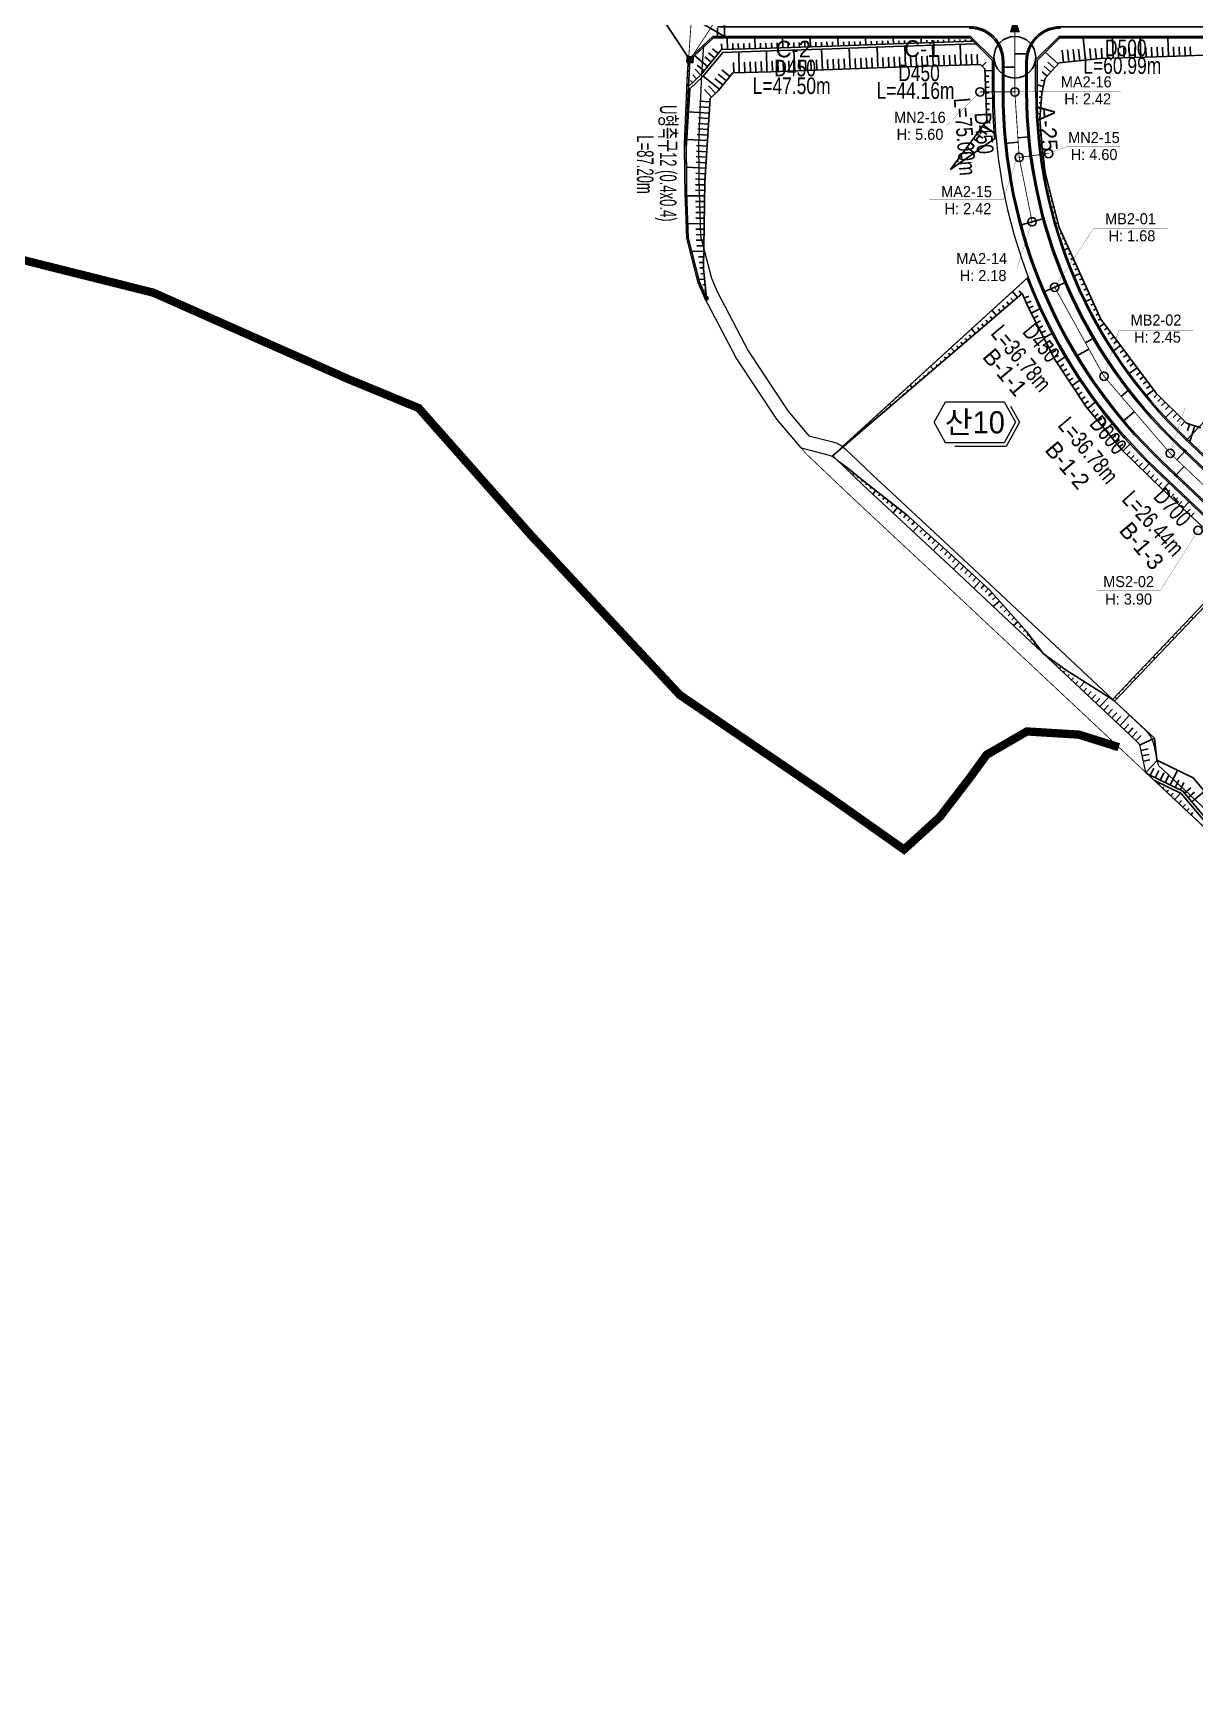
# Model space of a CAD drawing. Extents: x 230860 to 235519, y 342878 to 344985.
# Drawn here: x 231900 to 232319, y 343015 to 343613 of the extents above; entities that cross this region are included whole.
import ezdxf
from ezdxf.enums import TextEntityAlignment as Align

# ---------------------------------------------------------------- set-up
doc = ezdxf.new("R2010")
doc.units = 0
doc.linetypes.add('DASHED2', pattern=[0.375, 0.25, -0.125])
doc.linetypes.add('PHANTOM2', pattern=[1.25, 0.625, -0.125, 0.125, -0.125, 0.125, -0.125])
for name, color, linetype in [('##L형측구', 8, 'Continuous'), ('##보도', 3, 'Continuous'), ('#00_구역계_금회 변경(210413)', 1, 'Continuous'), ('0.basin1', 2, 'Continuous'), ('CE-SLOP-FILL', 9, 'Continuous'), ('MN info M1', 2, 'Continuous'), ('storm_2호 우수받이', 1, 'Continuous'), ('storm_arrow', 7, 'Continuous'), ('storm_MH', 2, 'Continuous'), ('storm_pipe dia_length', 7, 'Continuous'), ('storm_pipe text', 1, 'Continuous'), ('storm_U형측구', 130, 'Continuous'), ('storm_집수정', 4, 'Continuous'), ('도로시종점', 1, 'Continuous'), ('맨홀지시선', 7, 'Continuous'), ('블록맨홀', 1, 'Continuous'), ('비탈면', 7, 'Continuous')]:
    doc.layers.add(name, color=color, linetype=linetype)
for name, color, linetype, lineweight in [('00_도로_계획선', 7, 'Continuous', 0), ('0_획지경계선', 8, 'Continuous', 5), ('storm_pipe', 160, 'Continuous', 30), ('블럭명', 7, 'Continuous', 0)]:
    doc.layers.add(name, color=color, linetype=linetype, lineweight=lineweight)
doc.styles.get("Standard").update_dxf_attribs({"font": 'Dotum.TTF'})
doc.styles.add('돋움체', font='DotumChe.TTF')
doc.styles.add('스타일1', font='H2HDRM.TTF')
doc.linetypes.add('XUC', pattern='A,0.4,-0.15,["U <",돋움체,S=0.1,R=0,X=-0.1,Y=-0.05],-0.05', length=0.6)

# ---------------------------------------------------------------- blocks, each defined once
blk = doc.blocks.new('집수정')
at = {"layer": 'storm_집수정', "color": 7}
for p, q in [((244926.13, 275597.31), (244923.78, 275599.12)), ((244925.87, 275599.39), (244924.05, 275597.04))]:
    blk.add_line(p, q, dxfattribs=at)
for points in [[(244924.05, 275597.04), (244926.13, 275597.31), (244925.87, 275599.39), (244923.78, 275599.12)], [(244924.31, 275597.37), (244925.8, 275597.57), (244925.61, 275599.05), (244924.12, 275598.86)]]:
    blk.add_lwpolyline(points, close=True, dxfattribs=at)
blk = doc.blocks.new('1')
at = {"layer": 'storm_MH', "flags": 128}
blk.add_lwpolyline([(-0.75, 0, 1), (0.75, 0, 1)], format="xyb", close=True, dxfattribs=at)

msp = doc.modelspace()

# ---------------------------------------------------------------- hatches: boundary and pattern name
at = {"layer": 'storm_U형측구', "linetype": 'XUC', "ltscale": 22}
h = msp.add_hatch(color=256, dxfattribs=at)
edge = h.paths.add_edge_path()
edge.add_arc((232143.175, 343516.86), 0.644, 0, 360)

# ---------------------------------------------------------------- linework, layer by layer
at = {"layer": '##L형측구'}
for points in [[(232380.105, 343283.607), (232419.664, 343325.458, 0.4135297), (232419.073, 343347.344), (232397.132, 343368.181), (232388.665, 343381.048), (232307.705, 343457.933, -0.2056301), (232250.411, 343591.355), (232250.411, 343602.395, 0.4200486), (232237.909, 343614.897), (232147.092, 343614.897)], [(232558.401, 343584.647, 0.4142136), (232529.901, 343613.147), (232524.767, 343613.147), (232509.512, 343614.897), (232270.911, 343614.897, 0.4142136), (232258.411, 343602.397), (232258.411, 343591.355, 0.2056301), (232313.214, 343463.734), (232426.646, 343356.012)]]:
    msp.add_lwpolyline(points, format="xyb", dxfattribs=at)
at = {"layer": '##보도', "color": 8}
msp.add_line((232258.911, 343602.397), (232258.911, 343591.355), dxfattribs=at)
msp.add_lwpolyline([(232147.092, 343614.397), (232147.092, 343611.397)], dxfattribs=at)
for points in [[(232249.911, 343602.397, 0.4142136), (232237.911, 343614.397)], [(232270.911, 343614.397, 0.4142136), (232258.911, 343602.397)], [(232313.558, 343464.096), (232427.264, 343356.114, 0.4148978), (232448.495, 343356.687), (232510.762, 343422.562, 0.1916065), (232557.901, 343541.057), (232557.901, 343584.647, 0.4142136), (232529.901, 343612.647), (232524.738, 343612.647), (232509.484, 343614.397)], [(232249.911, 343602.397), (232249.911, 343591.355, 0.2056301), (232307.361, 343457.57), (232388.279, 343380.725)]]:
    msp.add_lwpolyline(points, format="xyb", dxfattribs=at)
msp.add_arc((232434.411, 343591.355), 175.5, 180, 226.479061, dxfattribs=at)
at = {"layer": '#00_구역계_금회 변경(210413)', "linetype": 'PHANTOM2', "ltscale": 20, "const_width": 0.3, "flags": 128}
msp.add_lwpolyline([(232023.898, 344289.364), (232030.531, 344289.026), (232043.601, 344288.138), (232080.14, 344285.346), (232097.92, 344284.293), (232117.754, 344282.993), (232125.614, 344282.399), (232137.55, 344281.631), (232157.734, 344280.228), (232177.728, 344278.951), (232198.023, 344277.905), (232218.42, 344278.857), (232233.264, 344282.106), (232245.282, 344286.376), (232249.795, 344288.107), (232254.246, 344289.994), (232258.628, 344292.034), (232262.937, 344294.225), (232267.168, 344296.565), (232271.314, 344299.05), (232275.372, 344301.678), (232279.336, 344304.445), (232283.201, 344307.347), (232286.964, 344310.383), (232290.618, 344313.547), (232294.161, 344316.836), (232297.587, 344320.246), (232313.67, 344336.818), (232316.517, 344339.652), (232319.461, 344342.385), (232322.497, 344345.015), (232325.623, 344347.537), (232328.835, 344349.95), (232332.128, 344352.249), (232335.499, 344354.434), (232338.943, 344356.5), (232342.458, 344358.445), (232346.037, 344360.267), (232349.678, 344361.964), (232353.376, 344363.533), (232357.125, 344364.974), (232360.922, 344366.284), (232364.763, 344367.461), (232368.642, 344368.504), (232372.554, 344369.412), (232376.496, 344370.184), (232380.463, 344370.818), (232384.449, 344371.315), (232452.997, 344378.651), (232454.948, 344378.828), (232456.904, 344378.941), (232458.862, 344378.99), (232460.821, 344378.975), (232462.779, 344378.896), (232464.733, 344378.753), (232466.681, 344378.546), (232468.621, 344378.276), (232470.552, 344377.943), (232479.652, 344375.902), (232481.041, 344375.59), (232483.596, 344374.968), (232486.45, 344374.273), (232495.009, 344372.461), (232499.081, 344371.599), (232538.644, 344362.748), (232557.298, 344357.07), (232563.106, 344355.345), (232564.403, 344354.983), (232565.712, 344354.665), (232567.03, 344354.392), (232568.357, 344354.162), (232569.691, 344353.978), (232571.031, 344353.839), (232572.374, 344353.745), (232573.72, 344353.696), (232575.067, 344353.693), (232576.413, 344353.734), (232577.757, 344353.822), (232579.097, 344353.954), (232580.432, 344354.131), (232598.835, 344356.893), (232598.835, 344356.893), (232615.69, 344360.429), (232622.221, 344361.986), (232625.865, 344362.855), (232625.865, 344362.855), (232628.057, 344363.164), (232630.257, 344363.409), (232632.463, 344363.589), (232634.674, 344363.704), (232636.887, 344363.755), (232727.023, 344364.533), (232729.387, 344364.517), (232731.749, 344364.427), (232751.97, 344362.95), (232759.941, 344362.231), (232763.82, 344361.752), (232765.63, 344361.529), (232770.755, 344360.805), (232775.792, 344360.018), (232783.656, 344358.526), (232791.466, 344356.778), (232799.216, 344354.778), (232806.896, 344352.526), (232814.499, 344350.026), (232822.017, 344347.28), (232829.441, 344344.291), (232836.764, 344341.061), (232843.979, 344337.596), (232889.108, 344314.57), (232889.481, 344309.391), (232881.341, 344266.254), (232877.499, 344246.611), (232874.945, 344232.517), (232874.271, 344218.268), (232875.134, 344209.776), (232882.429, 344185.035), (232895.612, 344149.82), (232922.066, 344102.477), (232926.514, 344094.161), (232980.514, 344014.161), (233008.876, 343976.936), (233012.741, 343966.88), (233016.145, 343887.735), (233019.822, 343868.381), (233044.8, 343774.592), (233048.514, 343693.67), (233049.441, 343688.235), (233067.194, 343632.173), (233067.437, 343629.126), (233063.809, 343533.354), (233064.439, 343522.175), (233066.65, 343513.19), (233069.773, 343505.386), (233076.074, 343497.513), (233086.501, 343489.662), (233097.943, 343482.445), (233107.682, 343477.119), (233111.504, 343458.117), (233108.754, 343456.627), (233108.754, 343456.627), (233101.78, 343447.36), (233096.55, 343445.52), (233091.07, 343439.83), (233084.14, 343428.36), (233080.25, 343421.92), (233079.96, 343405.11), (233076.11, 343391.99), (233061.15, 343374.45), (233058.66, 343365.76), (233054.631, 343358.506), (233052.7, 343355.03), (233049.51, 343341.3), (233049.77, 343339.48), (233030.245, 343335.193), (232974.33, 343277.97), (232971.95, 343277.48), (232966.13, 343276.28), (232965.81, 343276.07), (232937.137, 343257.61), (232818.11, 343134.97), (232811.86, 343128.78), (232723.615, 343039.09), (232720.48, 343029.84), (232714.93, 343028.2), (232708.85, 343027.68), (232702.89, 343025.34), (232684.48, 343022.24), (232675.86, 343014.96), (232656.64, 343016.47), (232650.39, 343016.96), (232638.289, 343018.529), (232634.217, 343019.058), (232632.486, 343019.083), (232506.755, 343150.979), (232371.045, 343280.518), (232230.117, 343412.802), (232224.857, 343417.715), (232195.632, 343445.009), (232179.037, 343460.762), (232168.555, 343473.181), (232153.897, 343495.289), (232142.471, 343517.128), (232140.188, 343522.455), (232136.055, 343538.551), (232135.467, 343554.863), (232135.387, 343561.34), (232135.248, 343572.67), (232136.365, 343598.107), (232151.049, 343812.635), (232150.562, 343932.138), (232150.55, 343933.659), (232150.434, 343938.657), (232150.199, 343943.652), (232149.845, 343948.639), (232149.373, 343953.617), (232148.782, 343958.582), (232148.073, 343963.531), (232147.246, 343968.462), (232146.302, 343973.373), (232145.242, 343978.259), (232144.066, 343983.118), (232142.774, 343987.949), (232141.367, 343992.747), (232139.847, 343997.51), (232138.214, 344002.236), (232136.469, 344006.921), (232134.612, 344011.564), (232132.646, 344016.161), (232130.571, 344020.71), (232128.388, 344025.208), (232126.099, 344029.654), (232123.704, 344034.043), (232121.206, 344038.374), (232118.605, 344042.644), (232115.903, 344046.851), (232091.852, 344083.341), (232067.899, 344083.341), (232034.824, 344133.522), (232018.39, 344158.455), (232018.044, 344158.981), (232015.314, 344163.17), (232012.618, 344167.381), (232009.957, 344171.614), (232007.331, 344175.868), (232004.739, 344180.144), (232002.183, 344184.442), (231999.662, 344188.759), (231997.177, 344193.098), (231994.727, 344197.457), (231992.313, 344201.835), (231989.935, 344206.234), (231988.663, 344208.633), (231980.325, 344221.579), (231979.44, 344223.353), (231977.24, 344227.856), (231975.075, 344232.377), (231972.948, 344236.916), (231970.858, 344241.471), (231968.806, 344246.044), (231966.791, 344250.634), (231964.813, 344255.24), (231962.874, 344259.861), (231960.973, 344264.499), (231959.109, 344269.152), (231957.284, 344273.821), (231955.497, 344278.503), (231955.072, 344279.647), (231953.749, 344283.201), (231952.039, 344287.912), (231951.662, 344288.978), (231952.635, 344288.989), (231960.846, 344288.871), (231961.863, 344288.878), (231968.729, 344288.926), (231974.518, 344289.119), (231985.163, 344289.397), (231990.881, 344289.479), (232002.63, 344289.477), (232002.63, 344289.477), (232010.957, 344289.395), (232021.545, 344289.37)], close=True, dxfattribs=at)
at = {"layer": '0.basin1', "linetype": 'DASHED2', "ltscale": 50, "const_width": 3, "flags": 128}
msp.add_lwpolyline([(232006.658, 344176.978), (231980.845, 344142.394), (231975.116, 344132.745), (231924.1, 344115.17), (231907.56, 344092.361), (231900.461, 344047.221), (231817.483, 343996.744), (231792.865, 343987.887), (231744.121, 343977.062), (231725.339, 343957.951), (231727.664, 343932.856), (231730.218, 343913.217), (231707.833, 343904.302), (231661.648, 343905.471), (231632.123, 343898.752), (231614.292, 343878.887), (231582.722, 343863.988), (231549.983, 343849.673), (231526.305, 343829.516), (231495.611, 343827.253), (231476.006, 343830.178), (231465.179, 343829.593), (231453.475, 343820.527), (231439.721, 343787.482), (231437.673, 343753.267), (231437.966, 343744.202), (231457.864, 343691.856), (231480.933, 343630.934), (231492.548, 343560.891), (231507.611, 343513.96), (231542.167, 343521.634), (231582.334, 343511.304), (231608.916, 343503.924), (231666.214, 343509.237), (231675.032, 343510.751), (231707.134, 343521.305), (231742.392, 343518.066), (231760.906, 343519.015), (231800.193, 343535.614), (231826.612, 343547.141), (231874.612, 343536.171), (231943.606, 343518.858), (232013.628, 343487.789), (232039.283, 343477.232), (232080.029, 343431.082), (232133.502, 343373.654), (232187.388, 343336.924), (232214.419, 343317.827), (232227.296, 343329.528), (232237.831, 343343.263), (232244.228, 343352.038), (232258.78, 343360.458), (232277.545, 343359.309), (232291.934, 343354.781)], dxfattribs=at)
at = {"layer": '00_도로_계획선', "linetype": 'Continuous'}
for points in [[(232145.484, 343611.397), (232136.714, 343603.207)], [(232142.068, 343608.207), (232141.358, 343597.827), (232140.249, 343572.591), (232140.387, 343561.401), (232140.466, 343554.984), (232141.032, 343539.271), (232144.935, 343524.071), (232146.991, 343519.275), (232158.207, 343497.836), (232172.562, 343476.185), (232180.114, 343467.238)], [(232238.426, 343611.397), (232145.484, 343611.397)], [(232238.426, 343611.397), (232246.911, 343602.912)], [(232270.396, 343611.397), (232261.911, 343602.912)], [(232509.4, 343611.397), (232270.396, 343611.397)], [(232177.321, 343462.796), (232168.555, 343473.181), (232153.897, 343495.289), (232142.471, 343517.128), (232140.188, 343522.455), (232136.055, 343538.551), (232135.467, 343554.863), (232135.387, 343561.34), (232135.248, 343572.67), (232136.365, 343598.107), (232136.714, 343603.207)], [(232246.911, 343591.355), (232246.911, 343602.912)], [(232261.911, 343591.355), (232261.911, 343602.912)], [(232247.335, 343578.756), (232247.334, 343578.833)], [(232429.264, 343358.352), (232315.624, 343466.272)], [(232385.963, 343378.788), (232305.295, 343455.395)], [(232364.477, 343286.683), (232301.532, 343345.768)], [(232306.096, 343348.341), (232371.557, 343286.895)]]:
    msp.add_lwpolyline(points, dxfattribs=at)
for points in [[(232246.911, 343591.355, 0.2056301), (232305.295, 343455.395)], [(232261.911, 343591.355, 0.2056301), (232315.624, 343466.272)], [(232180.114, 343467.238), (232188.712, 343465.014, -0.1272563), (232193.093, 343462.586), (232203.173, 343453.018), (232237.635, 343420.832), (232301.622, 343360.77, -0.1529878), (232304.558, 343355.561), (232306.096, 343348.341)], [(232177.321, 343462.796), (232187.461, 343460.173, -0.1272563), (232189.651, 343458.959), (232199.745, 343449.378), (232234.217, 343417.182), (232298.2, 343357.124, -0.1529878), (232299.668, 343354.52), (232301.532, 343345.768)]]:
    msp.add_lwpolyline(points, format="xyb", dxfattribs=at)
at = {"layer": '0_획지경계선'}
for points in [[(232316.353, 343465.579), (232381.831, 343534.527)], [(232192.272, 343463.285), (232231.791, 343499.405), (232259.238, 343524.49)], [(232290.353, 343371.348), (232339.406, 343423.001)]]:
    msp.add_lwpolyline(points, dxfattribs=at)
at = {"layer": 'CE-SLOP-FILL', "color": 8}
for p, q in [((232148.687, 343606.622), (232148.626, 343608.76)), ((232150.686, 343606.679), (232150.566, 343610.897)), ((232152.685, 343606.736), (232152.626, 343608.816)), ((232154.684, 343606.793), (232154.626, 343608.845)), ((232156.684, 343606.849), (232156.626, 343608.873)), ((232158.683, 343606.906), (232158.626, 343608.902)), ((232160.682, 343606.963), (232160.57, 343610.897)), ((232162.681, 343607.019), (232162.626, 343608.958)), ((232164.68, 343607.076), (232164.626, 343608.987)), ((232166.679, 343607.137), (232166.613, 343609.017)), ((232168.678, 343607.207), (232168.613, 343609.052)), ((232170.677, 343607.278), (232170.549, 343610.897)), ((232172.676, 343607.348), (232172.613, 343609.123)), ((232174.674, 343607.418), (232174.613, 343609.158)), ((232176.673, 343607.489), (232176.613, 343609.193)), ((232178.672, 343607.559), (232178.613, 343609.228)), ((232180.671, 343607.63), (232180.556, 343610.897)), ((232182.67, 343607.7), (232182.613, 343609.299)), ((232184.668, 343607.771), (232184.613, 343609.334)), ((232186.667, 343607.841), (232186.613, 343609.369)), ((232188.666, 343607.912), (232188.611, 343609.405)), ((232190.664, 343607.986), (232190.557, 343610.897)), ((232192.663, 343608.059), (232192.611, 343609.478)), ((232194.662, 343608.132), (232194.611, 343609.515)), ((232196.66, 343608.206), (232196.611, 343609.551)), ((232198.659, 343608.279), (232198.611, 343609.588)), ((232200.658, 343608.353), (232200.564, 343610.897)), ((232202.656, 343608.426), (232202.611, 343609.662)), ((232204.655, 343608.499), (232204.611, 343609.698)), ((232206.654, 343608.573), (232206.611, 343609.735)), ((232208.652, 343608.646), (232208.611, 343609.772)), ((232210.651, 343608.72), (232210.571, 343610.897)), ((232212.65, 343608.787), (232212.614, 343609.842)), ((232214.649, 343608.855), (232214.614, 343609.876)), ((232216.648, 343608.922), (232216.614, 343609.91)), ((232218.646, 343608.99), (232218.614, 343609.943)), ((232220.645, 343609.057), (232220.583, 343610.897)), ((232222.644, 343609.124), (232222.614, 343610.011)), ((232224.643, 343609.192), (232224.614, 343610.044)), ((232224.947, 343600.697), (232224.694, 343608.193)), ((232226.642, 343609.259), (232226.614, 343610.078)), ((232228.641, 343609.326), (232228.614, 343610.112)), ((232230.64, 343609.394), (232230.589, 343610.897)), ((232232.638, 343609.461), (232232.614, 343610.179)), ((232234.637, 343609.529), (232234.614, 343610.213)), ((232234.941, 343601.034), (232234.689, 343608.53)), ((232236.636, 343609.596), (232236.614, 343610.247)), ((232238.635, 343609.663), (232238.621, 343610.086)), ((232279.869, 343602.813), (232279.007, 343610.897)), ((232289.836, 343603.547), (232289.597, 343610.897)), ((232299.83, 343603.872), (232299.602, 343610.897)), ((232309.825, 343604.197), (232309.607, 343610.897)), ((232143.565, 343600.548), (232138.784, 343604.456)), ((232144.831, 343602.097), (232142.545, 343603.965)), ((232146.097, 343603.645), (232143.915, 343605.428)), ((232147.362, 343605.194), (232145.286, 343606.891)), ((232154.988, 343598.298), (232154.776, 343605.795)), ((232158.987, 343598.411), (232158.881, 343602.16)), ((232160.986, 343598.468), (232160.88, 343602.216)), ((232162.985, 343598.525), (232162.879, 343602.273)), ((232164.984, 343598.581), (232164.772, 343606.078)), ((232166.983, 343598.642), (232166.851, 343602.39)), ((232168.982, 343598.713), (232168.85, 343602.46)), ((232170.981, 343598.783), (232170.849, 343602.531)), ((232172.98, 343598.853), (232172.848, 343602.601)), ((232174.979, 343598.924), (232174.714, 343606.419)), ((232176.977, 343598.994), (232176.845, 343602.742)), ((232178.976, 343599.065), (232178.844, 343602.813)), ((232180.975, 343599.135), (232180.843, 343602.883)), ((232182.974, 343599.206), (232182.841, 343602.953)), ((232184.972, 343599.276), (232184.708, 343606.772)), ((232186.971, 343599.347), (232186.839, 343603.094)), ((232188.97, 343599.418), (232188.832, 343603.165)), ((232190.968, 343599.491), (232190.831, 343603.238)), ((232192.967, 343599.564), (232192.829, 343603.312)), ((232194.966, 343599.638), (232194.69, 343607.133)), ((232196.964, 343599.711), (232196.827, 343603.459)), ((232198.963, 343599.785), (232198.825, 343603.532)), ((232200.962, 343599.858), (232200.824, 343603.606)), ((232202.96, 343599.931), (232202.823, 343603.679)), ((232204.959, 343600.005), (232204.684, 343607.5)), ((232206.958, 343600.078), (232206.82, 343603.826)), ((232208.956, 343600.152), (232208.819, 343603.899)), ((232210.955, 343600.225), (232210.817, 343603.973)), ((232212.954, 343600.293), (232212.828, 343604.041)), ((232214.953, 343600.36), (232214.7, 343607.856)), ((232216.952, 343600.428), (232216.825, 343604.175)), ((232218.95, 343600.495), (232218.824, 343604.243)), ((232220.949, 343600.562), (232220.823, 343604.31)), ((232222.948, 343600.63), (232222.822, 343604.378)), ((232226.946, 343600.764), (232226.82, 343604.512)), ((232228.945, 343600.832), (232228.818, 343604.58)), ((232230.944, 343600.899), (232230.817, 343604.647)), ((232232.942, 343600.967), (232232.816, 343604.714)), ((232236.94, 343601.101), (232236.814, 343604.849)), ((232238.939, 343601.169), (232238.813, 343604.917)), ((232240.938, 343601.236), (232240.817, 343604.828)), ((232270.08, 343601.45), (232265.39, 343605.684)), ((232271.914, 343601.964), (232271.438, 343606.431)), ((232273.903, 343602.176), (232273.438, 343606.537)), ((232275.892, 343602.389), (232275.438, 343606.643)), ((232277.881, 343602.601), (232277.438, 343606.749)), ((232281.858, 343603.025), (232281.438, 343606.961)), ((232283.847, 343603.237), (232283.438, 343607.067)), ((232285.838, 343603.417), (232285.716, 343607.157)), ((232287.837, 343603.482), (232287.716, 343607.19)), ((232291.835, 343603.612), (232291.716, 343607.255)), ((232293.833, 343603.677), (232293.716, 343607.287)), ((232295.832, 343603.742), (232295.716, 343607.32)), ((232297.831, 343603.807), (232297.716, 343607.352)), ((232301.829, 343603.937), (232301.716, 343607.417)), ((232303.828, 343604.002), (232303.716, 343607.45)), ((232305.827, 343604.067), (232305.716, 343607.482)), ((232307.826, 343604.132), (232307.716, 343607.515)), ((232311.824, 343604.262), (232311.716, 343607.58)), ((232313.823, 343604.327), (232313.716, 343607.612)), ((232315.822, 343604.392), (232315.716, 343607.645)), ((232317.821, 343604.458), (232317.716, 343607.677)), ((232139.566, 343596.091), (232138.243, 343597.493)), ((232141.02, 343597.464), (232139.063, 343599.538)), ((232142.3, 343598.999), (232139.804, 343601.039)), ((232147.802, 343592.3), (232141.995, 343597.046)), ((232149.068, 343593.849), (232146.164, 343596.222)), ((232150.333, 343595.397), (232147.43, 343597.77)), ((232151.599, 343596.946), (232148.695, 343599.319)), ((232152.989, 343598.241), (232152.883, 343601.99)), ((232156.988, 343598.355), (232156.881, 343602.103)), ((232242.666, 343600.618), (232244.124, 343602.076)), ((232243.579, 343598.984), (232246.411, 343599.092)), ((232243.655, 343596.986), (232245.033, 343597.038)), ((232266.059, 343596.996), (232264.235, 343598.643)), ((232267.399, 343598.481), (232264.979, 343600.666)), ((232268.74, 343599.965), (232266.357, 343602.116)), ((232138.111, 343594.718), (232137.445, 343595.424)), ((232144.959, 343589.493), (232142.385, 343592.221)), ((232146.414, 343590.866), (232143.84, 343593.593)), ((232243.731, 343594.987), (232245.071, 343595.038)), ((232243.806, 343592.989), (232245.109, 343593.038)), ((232243.882, 343590.99), (232245.147, 343591.038)), ((232264.739, 343593.322), (232262.411, 343593.848)), ((232264.298, 343591.371), (232263.354, 343591.585)), ((232265.179, 343595.273), (232263.795, 343595.586)), ((232144.106, 343583.727), (232136.621, 343584.205)), ((232144.233, 343585.723), (232140.491, 343585.962)), ((232144.36, 343587.719), (232140.618, 343587.958)), ((232243.958, 343588.992), (232246.425, 343589.085)), ((232244.034, 343586.993), (232245.247, 343587.039)), ((232244.11, 343584.995), (232245.313, 343585.04)), ((232263.712, 343585.405), (232263.111, 343585.456)), ((232263.88, 343587.398), (232263.167, 343587.458)), ((232264.048, 343589.391), (232263.234, 343589.46)), ((232143.851, 343579.735), (232140.108, 343579.974)), ((232143.978, 343581.731), (232140.236, 343581.97)), ((232243.03, 343579.402), (232247.001, 343576.471)), ((232244.186, 343582.996), (232245.389, 343583.042)), ((232244.217, 343581.011), (232245.514, 343580.054)), ((232263.544, 343583.412), (232262.591, 343583.493)), ((232263.401, 343581.419), (232263.051, 343581.39)), ((232263.568, 343579.426), (232263.199, 343579.395)), ((232143.469, 343573.747), (232135.984, 343574.225)), ((232143.596, 343575.743), (232139.854, 343575.982)), ((232143.723, 343577.739), (232139.981, 343577.978)), ((232238.279, 343572.965), (232239.9, 343571.769)), ((232239.467, 343574.574), (232241.358, 343573.179)), ((232240.655, 343576.183), (232242.815, 343574.589)), ((232241.842, 343577.793), (232244.273, 343575.999)), ((232264.069, 343573.447), (232263.352, 343573.387)), ((232263.735, 343577.433), (232263.358, 343577.402)), ((232263.902, 343575.44), (232263.528, 343575.409)), ((232143.087, 343567.759), (232139.445, 343567.992)), ((232143.214, 343569.755), (232139.496, 343569.993)), ((232143.341, 343571.751), (232139.599, 343571.99)), ((232233.529, 343566.528), (232234.069, 343566.129)), ((232234.717, 343568.137), (232235.527, 343567.539)), ((232235.904, 343569.747), (232236.985, 343568.949)), ((232237.092, 343571.356), (232239.793, 343569.362)), ((232264.273, 343571.458), (232263.924, 343571.416)), ((232264.515, 343569.473), (232264.167, 343569.43)), ((232264.757, 343567.487), (232264.422, 343567.447)), ((232142.832, 343563.767), (232135.852, 343564.213)), ((232142.704, 343561.771), (232139.29, 343561.989)), ((232142.959, 343565.763), (232139.393, 343565.991)), ((232232.341, 343564.919), (232232.612, 343564.719)), ((232264.999, 343565.502), (232264.688, 343565.464)), ((232265.241, 343563.517), (232264.69, 343563.45)), ((232265.558, 343561.545), (232265.298, 343561.479)), ((232142.474, 343555.778), (232139.214, 343555.823)), ((232142.501, 343557.778), (232139.216, 343557.824)), ((232142.577, 343559.776), (232139.239, 343559.989)), ((232266.049, 343559.607), (232265.724, 343559.524)), ((232266.541, 343557.668), (232266.161, 343557.572)), ((232267.032, 343555.729), (232266.609, 343555.622)), ((232142.446, 343553.778), (232136.003, 343553.868)), ((232142.418, 343551.778), (232139.246, 343551.823)), ((232142.39, 343549.778), (232139.269, 343549.822)), ((232267.524, 343553.791), (232266.615, 343553.56)), ((232268.015, 343551.852), (232267.541, 343551.732)), ((232268.507, 343549.913), (232268.023, 343549.791)), ((232142.306, 343543.779), (232136.364, 343543.862)), ((232142.362, 343547.779), (232139.291, 343547.822)), ((232142.334, 343545.779), (232139.313, 343545.821)), ((232268.998, 343547.975), (232268.517, 343547.853)), ((232269.49, 343546.036), (232269.022, 343545.918)), ((232269.981, 343544.097), (232269.095, 343543.873)), ((232142.278, 343541.779), (232139.357, 343541.82)), ((232142.25, 343539.779), (232139.379, 343539.819)), ((232142.222, 343537.78), (232139.486, 343537.818)), ((232270.516, 343542.174), (232270.11, 343541.989)), ((232271.343, 343540.353), (232270.819, 343540.115)), ((232272.17, 343538.532), (232271.54, 343538.246)), ((232272.997, 343536.711), (232272.271, 343536.381)), ((232142.166, 343533.78), (232137.781, 343533.841)), ((232142.194, 343535.78), (232139.73, 343535.814)), ((232142.138, 343531.78), (232140.217, 343531.807)), ((232273.824, 343534.89), (232272.202, 343534.153)), ((232274.652, 343533.069), (232273.766, 343532.667)), ((232275.479, 343531.248), (232274.529, 343530.817)), ((232142.11, 343529.78), (232140.461, 343529.803)), ((232142.082, 343527.781), (232140.705, 343527.8)), ((232142.253, 343525.79), (232141.082, 343525.669)), ((232276.306, 343529.427), (232275.303, 343528.972)), ((232277.96, 343525.785), (232275.807, 343524.807)), ((232277.133, 343527.606), (232276.088, 343527.132)), ((232142.459, 343523.8), (232140.413, 343523.589)), ((232142.664, 343521.811), (232141.871, 343521.729)), ((232142.87, 343519.821), (232142.387, 343519.771)), ((232255.398, 343517.076), (232253.523, 343519.267)), ((232256.918, 343518.376), (232255.959, 343519.497)), ((232278.787, 343523.964), (232277.689, 343523.466)), ((232279.614, 343522.143), (232278.506, 343521.64)), ((232280.441, 343520.322), (232279.333, 343519.819)), ((232281.268, 343518.501), (232280.17, 343518.003)), ((232143.075, 343517.832), (232142.902, 343517.814)), ((232247.8, 343510.575), (232246.138, 343512.517)), ((232249.319, 343511.875), (232248.467, 343512.871)), ((232250.839, 343513.175), (232249.966, 343514.196)), ((232252.359, 343514.475), (232251.464, 343515.521)), ((232253.878, 343515.776), (232252.962, 343516.846)), ((232257.787, 343516.878), (232259.479, 343517.606)), ((232258.577, 343515.041), (232260.268, 343515.768)), ((232259.398, 343513.218), (232261.031, 343514.053)), ((232260.308, 343511.437), (232263.489, 343513.063)), ((232282.095, 343516.68), (232279.942, 343515.702)), ((232282.922, 343514.859), (232281.877, 343514.385)), ((232283.749, 343513.038), (232282.747, 343512.583)), ((232243.241, 343506.674), (232242.474, 343507.57)), ((232244.761, 343507.974), (232243.972, 343508.895)), ((232246.28, 343509.274), (232245.47, 343510.221)), ((232261.218, 343509.656), (232262.775, 343510.452)), ((232262.128, 343507.875), (232263.661, 343508.659)), ((232263.038, 343506.094), (232264.557, 343506.87)), ((232284.576, 343511.217), (232283.627, 343510.786)), ((232285.403, 343509.396), (232284.518, 343508.994)), ((232286.592, 343507.789), (232284.819, 343506.465)), ((232235.643, 343500.172), (232234.982, 343500.945)), ((232237.162, 343501.473), (232236.48, 343502.27)), ((232238.682, 343502.773), (232237.979, 343503.595)), ((232240.202, 343504.073), (232238.752, 343505.767)), ((232241.721, 343505.374), (232240.975, 343506.245)), ((232263.948, 343504.313), (232265.462, 343505.087)), ((232264.858, 343502.532), (232267.895, 343504.084)), ((232265.768, 343500.751), (232267.3, 343501.534)), ((232287.788, 343506.187), (232286.806, 343505.453)), ((232288.985, 343504.584), (232287.916, 343503.786)), ((232290.182, 343502.982), (232289.036, 343502.126)), ((232291.379, 343501.38), (232290.165, 343500.473)), ((232229.564, 343494.971), (232228.988, 343495.644)), ((232231.084, 343496.272), (232230.487, 343496.969)), ((232232.603, 343497.572), (232231.367, 343499.017)), ((232234.123, 343498.872), (232233.484, 343499.62)), ((232266.678, 343498.97), (232268.234, 343499.765)), ((232267.588, 343497.189), (232269.177, 343498.001)), ((232268.498, 343495.409), (232270.129, 343496.242)), ((232269.531, 343493.699), (232272.563, 343495.704)), ((232292.576, 343499.777), (232290.031, 343497.876)), ((232293.773, 343498.175), (232292.451, 343497.188)), ((232294.97, 343496.572), (232293.608, 343495.556)), ((232296.166, 343494.97), (232294.775, 343493.931)), ((232221.966, 343488.47), (232221.497, 343489.018)), ((232223.486, 343489.77), (232222.995, 343490.344)), ((232225.005, 343491.071), (232223.982, 343492.267)), ((232226.525, 343492.371), (232225.992, 343492.994)), ((232228.044, 343493.671), (232227.49, 343494.319)), ((232270.634, 343492.031), (232272.112, 343493.008)), ((232271.737, 343490.362), (232273.187, 343491.321)), ((232272.84, 343488.694), (232274.27, 343489.639)), ((232298.56, 343491.765), (232295.712, 343489.638)), ((232297.363, 343493.368), (232295.951, 343492.313)), ((232299.757, 343490.163), (232298.33, 343489.097)), ((232215.887, 343483.269), (232215.503, 343483.718)), ((232217.407, 343484.569), (232216.596, 343485.517)), ((232218.927, 343485.87), (232218.5, 343486.368)), ((232220.446, 343487.17), (232219.998, 343487.693)), ((232273.943, 343487.026), (232275.362, 343487.964)), ((232275.046, 343485.357), (232277.88, 343487.231)), ((232276.149, 343483.689), (232277.573, 343484.63)), ((232277.252, 343482.02), (232278.691, 343482.972)), ((232300.954, 343488.561), (232299.534, 343487.5)), ((232302.151, 343486.958), (232300.747, 343485.91)), ((232304.544, 343483.754), (232301.859, 343481.748)), ((232303.348, 343485.356), (232301.97, 343484.327)), ((232208.289, 343476.768), (232208.011, 343477.092)), ((232209.809, 343478.068), (232209.211, 343478.767)), ((232211.328, 343479.368), (232211.008, 343479.743)), ((232212.848, 343480.668), (232212.506, 343481.068)), ((232214.368, 343481.969), (232214.005, 343482.393)), ((232278.355, 343480.352), (232279.819, 343481.32)), ((232279.458, 343478.684), (232280.955, 343479.674)), ((232280.624, 343477.063), (232283.403, 343479.371)), ((232281.903, 343475.524), (232283.253, 343476.647)), ((232305.8, 343482.203), (232304.631, 343481.02)), ((232307.222, 343480.796), (232305.996, 343479.557)), ((232308.644, 343479.39), (232307.37, 343478.102)), ((232310.066, 343477.983), (232308.753, 343476.656)), ((232202.211, 343471.567), (232201.825, 343472.017)), ((232203.73, 343472.867), (232203.516, 343473.117)), ((232205.25, 343474.167), (232205.015, 343474.442)), ((232206.769, 343475.467), (232206.513, 343475.767)), ((232283.181, 343473.986), (232284.501, 343475.083)), ((232284.459, 343472.448), (232285.757, 343473.527)), ((232285.737, 343470.909), (232287.022, 343471.977)), ((232287.015, 343469.371), (232289.573, 343471.497)), ((232311.488, 343476.576), (232308.799, 343473.858)), ((232312.909, 343475.17), (232311.542, 343473.787)), ((232314.331, 343473.763), (232312.949, 343472.366)), ((232315.753, 343472.357), (232314.364, 343470.952)), ((232317.452, 343471.405), (232316.683, 343469.046)), ((232319.354, 343470.785), (232317.52, 343465.161)), ((232194.612, 343465.065), (232194.44, 343465.267)), ((232196.132, 343466.366), (232196.025, 343466.491)), ((232197.652, 343467.666), (232197.523, 343467.816)), ((232199.171, 343468.966), (232199.021, 343469.141)), ((232200.691, 343470.266), (232200.52, 343470.467)), ((232288.293, 343467.833), (232289.575, 343468.898)), ((232289.571, 343466.295), (232290.864, 343467.368)), ((232290.85, 343464.756), (232292.161, 343465.846)), ((232188.471, 343459.811), (232188.463, 343459.796)), ((232188.534, 343459.864), (232188.533, 343459.866)), ((232190.053, 343461.165), (232190.031, 343461.191)), ((232190.103, 343458.679), (232190.067, 343458.639)), ((232191.573, 343462.465), (232191.529, 343462.516)), ((232193.093, 343463.765), (232193.028, 343463.841)), ((232292.128, 343463.218), (232293.466, 343464.33)), ((232293.45, 343461.72), (232295.908, 343464.23)), ((232294.878, 343460.32), (232296.074, 343461.541)), ((232296.307, 343458.921), (232297.477, 343460.115)), ((232297.736, 343457.521), (232298.887, 343458.697)), ((232191.631, 343457.391), (232191.563, 343457.301)), ((232193.225, 343456.183), (232193.089, 343456.004)), ((232194.803, 343454.954), (232194.601, 343454.704)), ((232196.359, 343453.698), (232195.854, 343453.072)), ((232299.165, 343456.122), (232300.305, 343457.286)), ((232300.593, 343454.722), (232302.866, 343457.043)), ((232302.022, 343453.323), (232303.162, 343454.487)), ((232303.451, 343451.923), (232304.601, 343453.098)), ((232197.916, 343452.443), (232197.612, 343452.066)), ((232199.472, 343451.187), (232199.118, 343450.748)), ((232201.043, 343449.948), (232200.64, 343449.433)), ((232202.618, 343448.716), (232202.161, 343448.132)), ((232204.193, 343447.483), (232203.172, 343446.178)), ((232304.88, 343450.524), (232306.041, 343451.709)), ((232306.309, 343449.124), (232307.48, 343450.321)), ((232307.747, 343447.735), (232310.045, 343450.194)), ((232309.208, 343446.369), (232310.352, 343447.593)), ((232205.768, 343446.251), (232205.204, 343445.529)), ((232207.344, 343445.019), (232206.725, 343444.228)), ((232208.919, 343443.787), (232208.246, 343442.927)), ((232210.494, 343442.554), (232209.768, 343441.625)), ((232212.07, 343441.322), (232210.508, 343439.326)), ((232310.669, 343445.004), (232311.807, 343446.222)), ((232312.131, 343443.638), (232313.263, 343444.85)), ((232313.592, 343442.273), (232314.719, 343443.479)), ((232315.053, 343440.907), (232317.296, 343443.308)), ((232213.645, 343440.09), (232212.81, 343439.023)), ((232215.22, 343438.858), (232214.331, 343437.721)), ((232216.732, 343437.55), (232215.741, 343436.457)), ((232218.214, 343436.207), (232217.213, 343435.103)), ((232219.696, 343434.864), (232217.674, 343432.633)), ((232316.515, 343439.542), (232317.631, 343440.736)), ((232317.976, 343438.177), (232319.086, 343439.365)), ((232221.178, 343433.521), (232220.157, 343432.394)), ((232222.661, 343432.179), (232221.629, 343431.04)), ((232224.143, 343430.836), (232223.101, 343429.686)), ((232225.625, 343429.493), (232224.573, 343428.332)), ((232227.107, 343428.15), (232224.983, 343425.806)), ((232228.589, 343426.807), (232227.517, 343425.624)), ((232230.071, 343425.464), (232228.989, 343424.27)), ((232231.55, 343424.118), (232230.456, 343422.918)), ((232233.028, 343422.77), (232231.925, 343421.561)), ((232234.505, 343421.422), (232232.284, 343418.988)), ((232235.983, 343420.074), (232234.865, 343418.848)), ((232237.46, 343418.726), (232236.333, 343417.49)), ((232238.938, 343417.378), (232237.801, 343416.132)), ((232240.415, 343416.03), (232239.269, 343414.774)), ((232241.893, 343414.683), (232239.581, 343412.148)), ((232243.371, 343413.335), (232242.205, 343412.057)), ((232244.848, 343411.987), (232243.673, 343410.698)), ((232246.226, 343410.54), (232244.96, 343409.414)), ((232247.555, 343409.046), (232246.356, 343407.979)), ((232248.885, 343407.552), (232246.622, 343405.538)), ((232250.214, 343406.058), (232249.15, 343405.111)), ((232251.544, 343404.563), (232250.547, 343403.677)), ((232252.873, 343403.069), (232251.944, 343402.242)), ((232254.203, 343401.575), (232253.341, 343400.808)), ((232255.532, 343400.081), (232253.943, 343398.667)), ((232315.268, 343399.035), (232315.63, 343398.691)), ((232316.645, 343400.486), (232317.007, 343400.141)), ((232318.022, 343401.936), (232318.747, 343401.247)), ((232256.862, 343398.587), (232256.134, 343397.94)), ((232258.191, 343397.093), (232257.531, 343396.505)), ((232259.444, 343395.535), (232258.845, 343395.081)), ((232260.653, 343393.942), (232260.189, 343393.59)), ((232309.759, 343393.234), (232310.121, 343392.89)), ((232311.136, 343394.685), (232311.861, 343393.996)), ((232312.513, 343396.135), (232312.876, 343395.791)), ((232313.89, 343397.585), (232314.253, 343397.241)), ((232261.861, 343392.349), (232261.205, 343391.85)), ((232263.07, 343390.756), (232262.877, 343390.609)), ((232264.279, 343389.162), (232264.221, 343389.118)), ((232266.108, 343387.248), (232266.186, 343387.331)), ((232304.25, 343387.433), (232304.975, 343386.745)), ((232305.627, 343388.884), (232305.989, 343388.539)), ((232307.004, 343390.334), (232307.367, 343389.99)), ((232308.381, 343391.784), (232308.744, 343391.44)), ((232267.566, 343385.879), (232267.731, 343386.056)), ((232269.024, 343384.511), (232269.277, 343384.78)), ((232270.482, 343383.142), (232271.162, 343383.866)), ((232271.941, 343381.773), (232272.368, 343382.228)), ((232273.399, 343380.404), (232273.953, 343380.995)), ((232298.741, 343381.633), (232299.103, 343381.288)), ((232300.118, 343383.083), (232300.481, 343382.738)), ((232301.495, 343384.533), (232301.858, 343384.189)), ((232302.872, 343385.983), (232303.235, 343385.639)), ((232274.857, 343379.035), (232275.543, 343379.767)), ((232276.315, 343377.667), (232277.134, 343378.539)), ((232277.773, 343376.298), (232279.674, 343378.323)), ((232279.232, 343374.929), (232280.314, 343376.082)), ((232293.232, 343375.832), (232293.594, 343375.487)), ((232294.609, 343377.282), (232294.972, 343376.937)), ((232295.986, 343378.732), (232296.349, 343378.388)), ((232297.363, 343380.182), (232298.089, 343379.494)), ((232280.69, 343373.56), (232281.904, 343374.854)), ((232282.148, 343372.191), (232283.494, 343373.626)), ((232283.606, 343370.823), (232285.084, 343372.397)), ((232285.065, 343369.454), (232288.285, 343372.884)), ((232286.523, 343368.085), (232288.235, 343369.909)), ((232289.628, 343372.036), (232289.99, 343371.692)), ((232290.477, 343372.931), (232291.202, 343372.242)), ((232291.855, 343374.381), (232292.217, 343374.037)), ((232287.981, 343366.716), (232289.698, 343368.545)), ((232289.439, 343365.348), (232291.163, 343367.184)), ((232290.897, 343363.979), (232292.629, 343365.824)), ((232292.356, 343362.61), (232295.835, 343366.316)), ((232293.814, 343361.241), (232295.561, 343363.103)), ((232295.272, 343359.872), (232297.027, 343361.742)), ((232296.73, 343358.504), (232298.493, 343360.381)), ((232298.189, 343357.135), (232299.959, 343359.021)), ((232299.343, 343355.518), (232304.845, 343357.975)), ((232299.866, 343353.592), (232302.513, 343354.156)), ((232300.282, 343351.636), (232302.818, 343352.176)), ((232300.699, 343349.68), (232303.123, 343350.196)), ((232301.654, 343345.653), (232305.751, 343350.019)), ((232303.29, 343344.544), (232304.596, 343347.245)), ((232305.091, 343343.673), (232306.397, 343346.374)), ((232306.891, 343342.803), (232308.197, 343345.503)), ((232310.492, 343341.061), (232313.105, 343346.463)), ((232306.251, 343341.338), (232306.465, 343341.566)), ((232307.709, 343339.969), (232308.138, 343340.426)), ((232308.692, 343341.932), (232309.998, 343344.633)), ((232309.167, 343338.6), (232309.81, 343339.285)), ((232312.293, 343340.19), (232313.599, 343342.891)), ((232314.093, 343339.32), (232315.4, 343342.021)), ((232315.648, 343338.133), (232317.945, 343340.062)), ((232310.626, 343337.232), (232311.482, 343338.144)), ((232312.084, 343335.863), (232314.226, 343338.145)), ((232313.542, 343334.494), (232314.559, 343335.578)), ((232315, 343333.125), (232315.936, 343334.122)), ((232316.934, 343336.601), (232319.231, 343338.53)), ((232318.22, 343335.069), (232322.815, 343338.928)), ((232316.459, 343331.756), (232317.313, 343332.667)), ((232317.917, 343330.388), (232318.69, 343331.211))]:
    msp.add_line(p, q, dxfattribs=at)
for points in [[(232143.175, 343516.86), (232142.923, 343517.343), (232140.663, 343522.617), (232136.553, 343538.623), (232135.967, 343554.875), (232135.887, 343561.346), (232135.77, 343570.874), (232137.146, 343592.433), (232141.86, 343596.881), (232149.011, 343605.631), (232166.157, 343606.118), (232188.467, 343606.904), (232210.797, 343607.724), (232240.394, 343608.722), (232246.411, 343602.705), (232246.411, 343591.355, 0.0224099), (232247.166, 343574.528), (232231.154, 343563.31)], [(232262.411, 343602.705), (232262.411, 343591.355, 0.2056301), (232315.969, 343466.634), (232429.458, 343358.858), (232444.038, 343359.251), (232507.128, 343425.997, 0.1916065), (232552.901, 343541.057), (232552.901, 343585.647, 0.4142136), (232529.401, 343609.147), (232524.566, 343609.147)], [(232188.457, 343459.799), (232258.842, 343524.128, 0.1118443), (232304.951, 343455.032), (232385.577, 343378.465), (232394.043, 343365.598), (232416.08, 343344.67)]]:
    msp.add_lwpolyline(points, format="xyb", dxfattribs=at)
for points in [[(232136.656, 343593.346), (232136.864, 343598.079), (232137.199, 343602.976), (232145.681, 343610.897), (232238.219, 343610.897), (232239.426, 343609.69)], [(232136.656, 343593.346), (232141.126, 343597.564), (232148.526, 343606.618), (232166.125, 343607.117), (232188.431, 343607.903), (232210.761, 343608.724), (232239.426, 343609.69)], [(232239.426, 343609.69), (232240.394, 343608.722)], [(232524.538, 343609.147), (232509.284, 343610.897), (232270.604, 343610.897), (232262.411, 343602.705)], [(232321.523, 343470.078), (232316.352, 343471.764), (232305.426, 343482.573), (232285.421, 343509.356), (232270.409, 343542.41), (232265.412, 343562.123), (232264.153, 343572.443), (232263.388, 343581.569), (232264.166, 343590.788), (232265.405, 343596.272), (232270.398, 343601.802), (232285.404, 343603.403), (232305.404, 343604.054), (232316.328, 343604.409), (232325.404, 343604.704)], [(232231.154, 343563.31), (232244.259, 343581.068), (232243.55, 343599.734), (232242.012, 343601.272), (232211.061, 343600.229), (232188.737, 343599.409), (232166.395, 343598.621), (232152.65, 343598.231), (232147.36, 343591.759), (232144.443, 343589.006), (232142.516, 343558.821), (232142.078, 343527.485), (232143.175, 343516.86)], [(232135.77, 343570.874), (232135.748, 343572.662), (232136.656, 343593.346)], [(232416.08, 343344.67), (232408.732, 343351.602), (232393.902, 343365.028), (232385.18, 343377.958), (232381.667, 343381.204), (232366.903, 343394.7), (232356.586, 343404.128), (232352.131, 343408.186), (232337.477, 343420.97), (232336.498, 343421.392), (232321.939, 343434.473), (232307.326, 343448.128), (232293.035, 343462.126), (232280.159, 343477.622), (232268.83, 343494.759), (232259.17, 343513.664), (232257.082, 343518.517), (232188.457, 343459.799)], [(232188.471, 343459.811), (232189.385, 343459.321), (232191.042, 343457.839), (232194.143, 343455.486), (232199.904, 343450.839), (232215.724, 343438.464), (232230.548, 343425.032), (232245.326, 343411.551), (232258.672, 343396.553), (232264.801, 343388.474)], [(232336.498, 343421.392), (232289.628, 343372.036)], [(232337.477, 343420.97), (232290.353, 343371.348)], [(232264.801, 343388.474), (232272.966, 343382.559), (232289.628, 343372.036), (232290.353, 343371.348), (232304.838, 343358.053), (232305.607, 343350.088), (232318.8, 343343.708), (232331.749, 343328.289), (232333.496, 343323.171), (232342.565, 343310.609), (232351.749, 343298.631)], [(232351.749, 343298.631), (232327.887, 343321.029), (232326.433, 343325.289), (232315.032, 343338.866), (232302.352, 343344.998), (232301.532, 343345.768)], [(232304.793, 343342.707), (232314.404, 343338.059), (232325.547, 343324.789), (232326.332, 343322.488)], [(232304.793, 343342.707), (232326.332, 343322.488)]]:
    msp.add_lwpolyline(points, dxfattribs=at)
at = {"layer": 'storm_2호 우수받이'}
for p, q in [((232259.218, 343605.056), (232254.411, 343605.126)), ((232254.411, 343600.306), (232249.911, 343600.306)), ((232255.606, 343573.252), (232250.852, 343572.742)), ((232259.663, 343575.131), (232255.504, 343574.801)), ((232256.293, 343543.249), (232260.631, 343544.445)), ((232264.969, 343545.641), (232260.631, 343544.445)), ((232268.799, 343520.838), (232264.659, 343519.075)), ((232268.799, 343520.838), (232272.939, 343522.601)), ((232279.922, 343500.704), (232283.046, 343502.537)), ((232276.512, 343495.919), (232281.15, 343498.481)), ((232295.657, 343483.896), (232292.787, 343481.434)), ((232293.422, 343472.35), (232297.512, 343475.858)), ((232315.934, 343461.84), (232312.835, 343458.577)), ((232312.37, 343452.813), (232315.469, 343456.076))]:
    msp.add_line(p, q, dxfattribs=at)
for points in [[(232259.323, 343605.545), (232258.932, 343605.629), (232258.723, 343604.651), (232259.114, 343604.567)], [(232250.311, 343600.806), (232249.911, 343600.806), (232249.911, 343599.806), (232250.311, 343599.806)], [(232251.197, 343573.282), (232250.799, 343573.239), (232250.906, 343572.245), (232251.303, 343572.288)], [(232259.623, 343575.63), (232259.225, 343575.598), (232259.304, 343574.601), (232259.703, 343574.633)], [(232256.426, 343542.767), (232256.811, 343542.873), (232256.545, 343543.837), (232256.16, 343543.731)], [(232264.837, 343546.123), (232264.451, 343546.017), (232264.717, 343545.053), (232265.103, 343545.159)], [(232264.831, 343519.692), (232264.463, 343519.535), (232264.854, 343518.615), (232265.222, 343518.772)], [(232272.744, 343523.058), (232272.376, 343522.901), (232272.769, 343521.981), (232273.137, 343522.139)], [(232282.792, 343502.967), (232282.447, 343502.764), (232282.955, 343501.903), (232283.3, 343502.106)], [(232276.591, 343496.555), (232276.25, 343496.345), (232276.773, 343495.493), (232277.114, 343495.703)], [(232295.35, 343484.291), (232295.034, 343484.045), (232295.648, 343483.256), (232295.964, 343483.501)], [(232293.417, 343472.99), (232293.107, 343472.738), (232293.737, 343471.962), (232294.048, 343472.214)], [(232315.572, 343462.184), (232315.296, 343461.895), (232316.021, 343461.205), (232316.297, 343461.495)], [(232312.288, 343453.448), (232312.01, 343453.159), (232312.731, 343452.466), (232313.008, 343452.754)]]:
    msp.add_lwpolyline(points, close=True, dxfattribs=at)
at = {"layer": 'storm_arrow'}
msp.add_lwpolyline([(232254.411, 343618.897, 0, 3.6, 0), (232254.411, 343612.897, 0, 2.977, 0)], format="xyseb", dxfattribs=at)
at = {"layer": 'storm_pipe', "const_width": 0.3, "flags": 128}
for points in [[(232147.592, 343618.897), (232137.199, 343602.976)], [(232254.411, 343618.897), (232254.411, 343591.355), (232255.973, 343567.695), (232260.631, 343544.445)], [(232254.411, 343591.355), (232241.869, 343591.355)], [(232255.973, 343567.695), (232266.575, 343569.101)], [(232268.799, 343520.838), (232286.553, 343488.7)], [(232286.553, 343488.7), (232310.46, 343460.833)], [(232310.46, 343460.833), (232329.632, 343442.626)]]:
    msp.add_lwpolyline(points, dxfattribs=at)
at = {"layer": 'storm_U형측구', "linetype": 'XUC', "ltscale": 22, "const_width": 0.5, "flags": 128}
msp.add_lwpolyline([(232137.199, 343602.976), (232136.864, 343598.079), (232136.656, 343593.346), (232135.748, 343572.662), (232135.77, 343570.874), (232135.887, 343561.346), (232135.967, 343554.875), (232136.553, 343538.623), (232140.663, 343522.617), (232142.923, 343517.343), (232143.175, 343516.86)], dxfattribs=at)
at = {"layer": 'storm_U형측구', "linetype": 'XUC', "ltscale": 22}
msp.add_circle((232143.175, 343516.86), 0.644, dxfattribs=at)
at = {"layer": 'storm_집수정', "color": 0}
msp.add_line((232137.202, 343602.972), (232123.714, 343623.252), dxfattribs=at)
msp.add_line((232137.202, 343602.972), (232123.714, 343623.252), dxfattribs=at)
at = {"layer": '도로시종점'}
for p in [(232149.704, 343626.397), (232136.714, 343618.897)]:
    msp.add_line(p, (232149.704, 343611.397), dxfattribs=at)
msp.add_circle((232254.411, 343603.873), 7.525, dxfattribs=at)
at = {"layer": '맨홀지시선', "color": 1, "const_width": 0.08}
for points in [[(232241.869, 343591.355), (232229.654, 343579.044), (232210.728, 343579.044)], [(232266.575, 343569.101), (232273.625, 343571.753), (232292.363, 343571.753)], [(232320.536, 343433.048), (232306.873, 343411.336), (232284.049, 343411.336)]]:
    msp.add_lwpolyline(points, dxfattribs=at)
at = {"layer": '맨홀지시선', "color": 30, "const_width": 0.08}
for points in [[(232254.411, 343591.355), (232292.571, 343591.355)], [(232255.678, 343569.166), (232250.273, 343552.513), (232223.507, 343552.513)], [(232260.631, 343544.445), (232255.226, 343527.792), (232228.461, 343527.792)], [(232268.799, 343520.838), (232282.747, 343541.93), (232309.512, 343541.93)], [(232286.553, 343488.7), (232291.959, 343505.353), (232318.724, 343505.353)], [(232310.46, 343460.833), (232315.865, 343477.486), (232342.63, 343477.486)]]:
    msp.add_lwpolyline(points, dxfattribs=at)
at = {"layer": '블럭명'}
for points in [[(232250.519, 343464.663), (232229.444, 343464.663), (232225.299, 343472.079), (232229.444, 343479.495), (232250.519, 343479.495), (232254.664, 343472.079), (232250.519, 343464.663)], [(232252.891, 343477.886), (232256.137, 343472.079), (232251.273, 343463.377), (232232.782, 343463.377)]]:
    msp.add_lwpolyline(points, dxfattribs=at)
at = {"layer": '비탈면', "color": 8}
msp.add_line((232259.239, 343524.491), (232259.239, 343524.491), dxfattribs=at)

# ---------------------------------------------------------------- block references
at = {"layer": 'storm_MH', "xscale": 2, "yscale": 2, "zscale": 2}
for p, rotation in [((232241.869, 343591.355), 90), ((232254.411, 343591.355), 90), ((232254.411, 343591.355), 90), ((232254.411, 343591.355), 90), ((232254.411, 343591.355), 90), ((232255.973, 343567.695), 90), ((232255.973, 343567.695), 90), ((232255.973, 343567.695), 90), ((232255.973, 343567.695), 90), ((232266.575, 343569.101), 90), ((232260.631, 343544.445), 90), ((232260.631, 343544.445), 90), ((232260.631, 343544.445), 90), ((232260.631, 343544.445), 90), ((232268.799, 343520.838), 90), ((232286.553, 343488.7), 136.6128739518449), ((232310.46, 343460.833), 136.6128739518449), ((232320.536, 343433.048), 136.6128739518449)]:
    msp.add_blockref('1', p, dxfattribs=dict(at, rotation=rotation))
at = {"layer": 'storm_집수정', "color": 7, "rotation": 258.7699666360839}
msp.add_blockref('집수정', (9514.581, 637510.751), dxfattribs=at)
msp.add_blockref('집수정', (9514.581, 637510.751), dxfattribs=at)

# ---------------------------------------------------------------- texts
at = {"layer": 'MN info M1', "color": 30, "style": '스타일1'}
for s, p in [('MA2-16', (232280.171, 343591.772)), ('H: 2.42', (232280.692, 343585.626)), ('MA2-15', (232236.985, 343552.151)), ('H: 2.42', (232237.506, 343546.005)), ('MB2-01', (232296.142, 343542.347)), ('H: 1.68', (232296.663, 343536.201)), ('MA2-14', (232242.443, 343527.985)), ('H: 2.18', (232242.964, 343521.839)), ('MB2-02', (232305.354, 343505.77)), ('H: 2.45', (232305.875, 343499.624))]:
    msp.add_text(s, height=4, dxfattribs=at).set_placement(p, align=Align.BOTTOM_CENTER)
at = {"layer": 'storm_pipe dia_length', "width": 0.8}
for s, p in [('D500', (232294.443, 343604.247)), ('D450', (232175.135, 343596.976)), ('D450', (232219.838, 343595.236))]:
    msp.add_text(s, height=6, dxfattribs=at).set_placement(p, align=Align.CENTER)
for s, rotation, p in [('L=60.99m', 359.886696, (232293.174, 343597.86)), ('L=47.50m', 359.886696, (232173.866, 343590.589)), ('L=44.16m', 359.886696, (232218.568, 343588.848)), ('L=75.00m', 274.493631, (232233.429, 343574.957)), ('D450', 273.770828, (232240.345, 343576.253)), ('L=36.78m', 310.064139, (232254.473, 343493.248)), ('D450', 310.064139, (232261.677, 343498.822)), ('L=36.78m', 310.064139, (232278.641, 343460.035)), ('D600', 310.064139, (232285.845, 343465.609)), ('L=26.44m', 312.273181, (232302.128, 343433.561)), ('D700', 312.273181, (232309.112, 343439.409))]:
    msp.add_text(s, height=6, rotation=rotation, dxfattribs=at).set_placement(p, align=Align.CENTER)
at = {"layer": 'storm_pipe text', "color": 2}
for s, p in [('C-2', (232174.491, 343603.807)), ('C-1', (232220.854, 343603.968))]:
    msp.add_text(s, height=6, dxfattribs=at).set_placement(p, align=Align.CENTER)
for s, rotation, p in [('A-25', 274.186599, (232263.376, 343577.908)), ('B-1-1', 310.064139, (232248.589, 343488.198)), ('B-1-2', 310.064139, (232271.106, 343454.615)), ('B-1-3', 310.064139, (232297.88, 343425.531))]:
    msp.add_text(s, height=6, rotation=rotation, dxfattribs=at).set_placement(p, align=Align.CENTER)
at = {"layer": 'storm_U형측구', "linetype": 'XUC', "ltscale": 22, "width": 0.6}
for s, p in [('U형측구12 (0.4x0.4)', (232126.343, 343565.578)), ('L=87.20m', (232118.052, 343565.127))]:
    msp.add_text(s, height=6, rotation=269.956625, dxfattribs=at).set_placement(p, align=Align.CENTER)
at = {"layer": '블럭명'}
msp.add_text('산10', height=8, dxfattribs=at).set_placement((232239.981, 343472.079), align=Align.MIDDLE_CENTER)
at = {"layer": '블록맨홀', "color": 1, "style": '스타일1'}
for s, p in [('MN2-16', (232220.161, 343582.176)), ('H: 5.60', (232220.196, 343576.031))]:
    msp.add_text(s, height=4, dxfattribs=at).set_placement(p, align=Align.MIDDLE_CENTER)
at = {"layer": '블록맨홀', "style": '스타일1'}
for s, p in [('MN2-15', (232282.965, 343574.885)), ('H: 4.60', (232282.999, 343568.739)), ('MS2-02', (232295.461, 343414.561)), ('H: 3.90', (232295.461, 343408.228))]:
    msp.add_text(s, height=4, dxfattribs=at).set_placement(p, align=Align.MIDDLE_CENTER)

doc.saveas('drawing.dxf')
